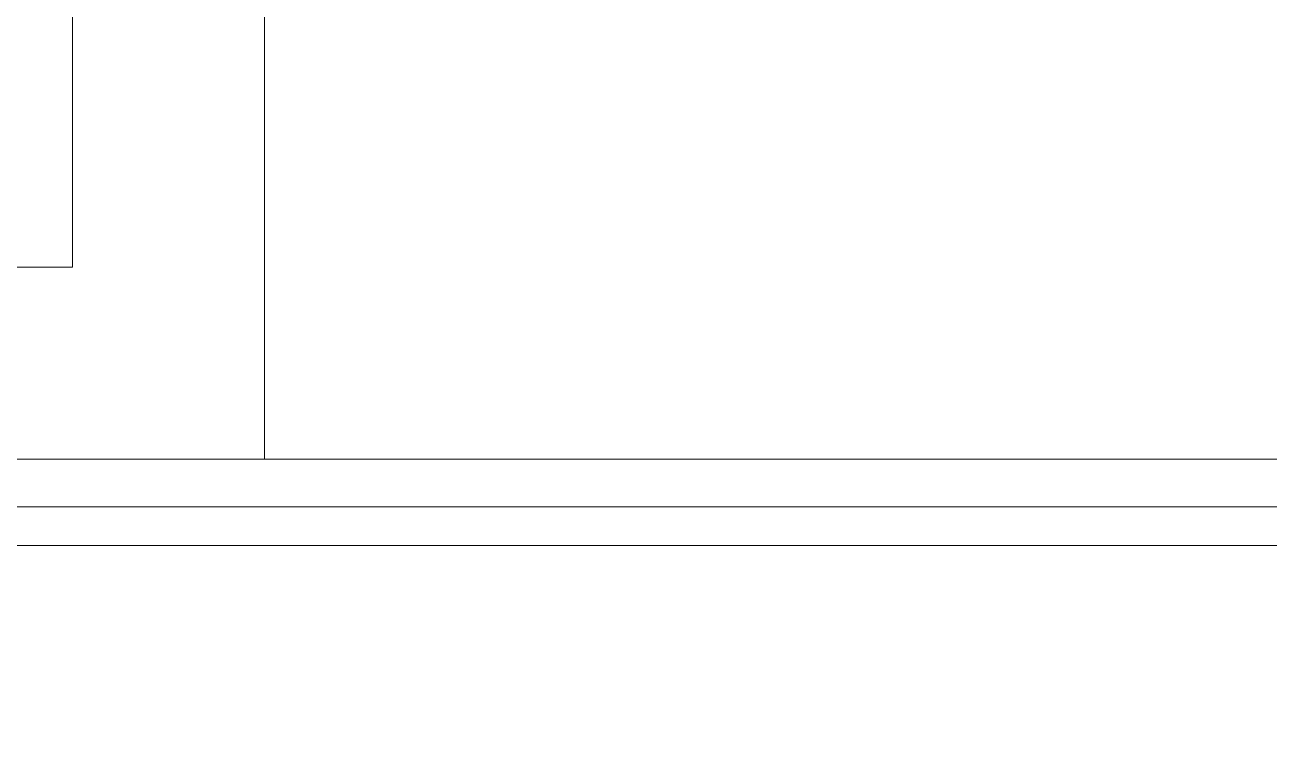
# Model space of a CAD drawing. Header units: metres. Extents: x -4.2 to 85, y -21.1 to 42.
# Drawn here: x 35.075 to 36.371, y 21.646 to 22.391 of the extents above; entities that cross this region are included whole.
import ezdxf

# ---------------------------------------------------------------- set-up
doc = ezdxf.new("R2010")
doc.units = ezdxf.units.M
doc.header["$MEASUREMENT"] = 0
doc.linetypes.add('DGN Style 2', pattern=[1.465602, 0.879361, -0.586241])
for name, color, linetype, lineweight in [('24 - Textos Gerais', 7, 'Continuous', 0), ('31 - Pisos', 7, 'Continuous', 0), ('8 - Projeção Abaixo', 7, 'Continuous', 0), ('PSG-HATCH SOLIDO', 7, 'Continuous', 0)]:
    doc.layers.add(name, color=color, linetype=linetype, lineweight=lineweight)

# ---------------------------------------------------------------- blocks, each defined once
blk = doc.blocks.new('pilotis_as built')
at = {"layer": '24 - Textos Gerais', "color": 30, "linetype": 'Continuous', "lineweight": 0}
blk.add_line((7.6116, -4.7856), (10.6116, -4.7856), dxfattribs=at)
at = {"layer": '8 - Projeção Abaixo', "color": 7, "linetype": 'DGN Style 2', "lineweight": 0, "flags": 128}
blk.add_lwpolyline([(6.4515, -4.7856), (10.7607, -4.7856), (10.7607, -4.0356), (19.5907, -4.0356), (19.5907, -5.4356), (23.3507, -5.4356), (23.3507, -12.1456), (22.6507, -12.1456), (22.6507, -12.6456), (22.1007, -13.1956), (12.5729, -13.1956), (11.9529, -13.8156), (4.6376, -13.8156), (4.42, -13.5984), (2.0315, -13.5984), (1.8139, -13.8156), (-5.5014, -13.8156), (-6.1214, -13.1956), (-15.6493, -13.1956), (-16.1993, -12.6456), (-16.1993, -12.1456), (-16.8993, -12.1456), (-16.8993, -5.4356), (-13.1393, -5.4356), (-13.1393, -4.0356), (-4.3093, -4.0356), (-4.3093, -4.7856), (0, -4.7856), (0, 0), (6.4503, 0), (6.4515, -4.7856)], dxfattribs=at)
at = {"layer": 'PSG-HATCH SOLIDO', "color": 131, "linetype": 'Continuous', "lineweight": 0}
for p, q in [((7.6116, -4.8356), (10.6116, -4.8356)), ((7.6116, -4.8756), (10.6116, -4.8756))]:
    blk.add_line(p, q, dxfattribs=at)

msp = doc.modelspace()

# ---------------------------------------------------------------- linework, layer by layer
at = {"layer": '31 - Pisos', "color": 30, "linetype": 'Continuous', "lineweight": 13}
for p, q in [((35.1243, 31.0041), (35.1243, 22.139)), ((35.1243, 22.139), (33.8243, 22.139))]:
    msp.add_line(p, q, dxfattribs=at)
msp.add_lwpolyline([(36.3196, 30.8041), (35.3243, 30.8041), (35.3242, 21.939)], dxfattribs=at)

# ---------------------------------------------------------------- block references
at = {"color": 1, "linetype": 'Continuous', "lineweight": 13}
msp.add_blockref('pilotis_as built', (27.2738, 26.7246), dxfattribs=at)

doc.saveas('drawing.dxf')
